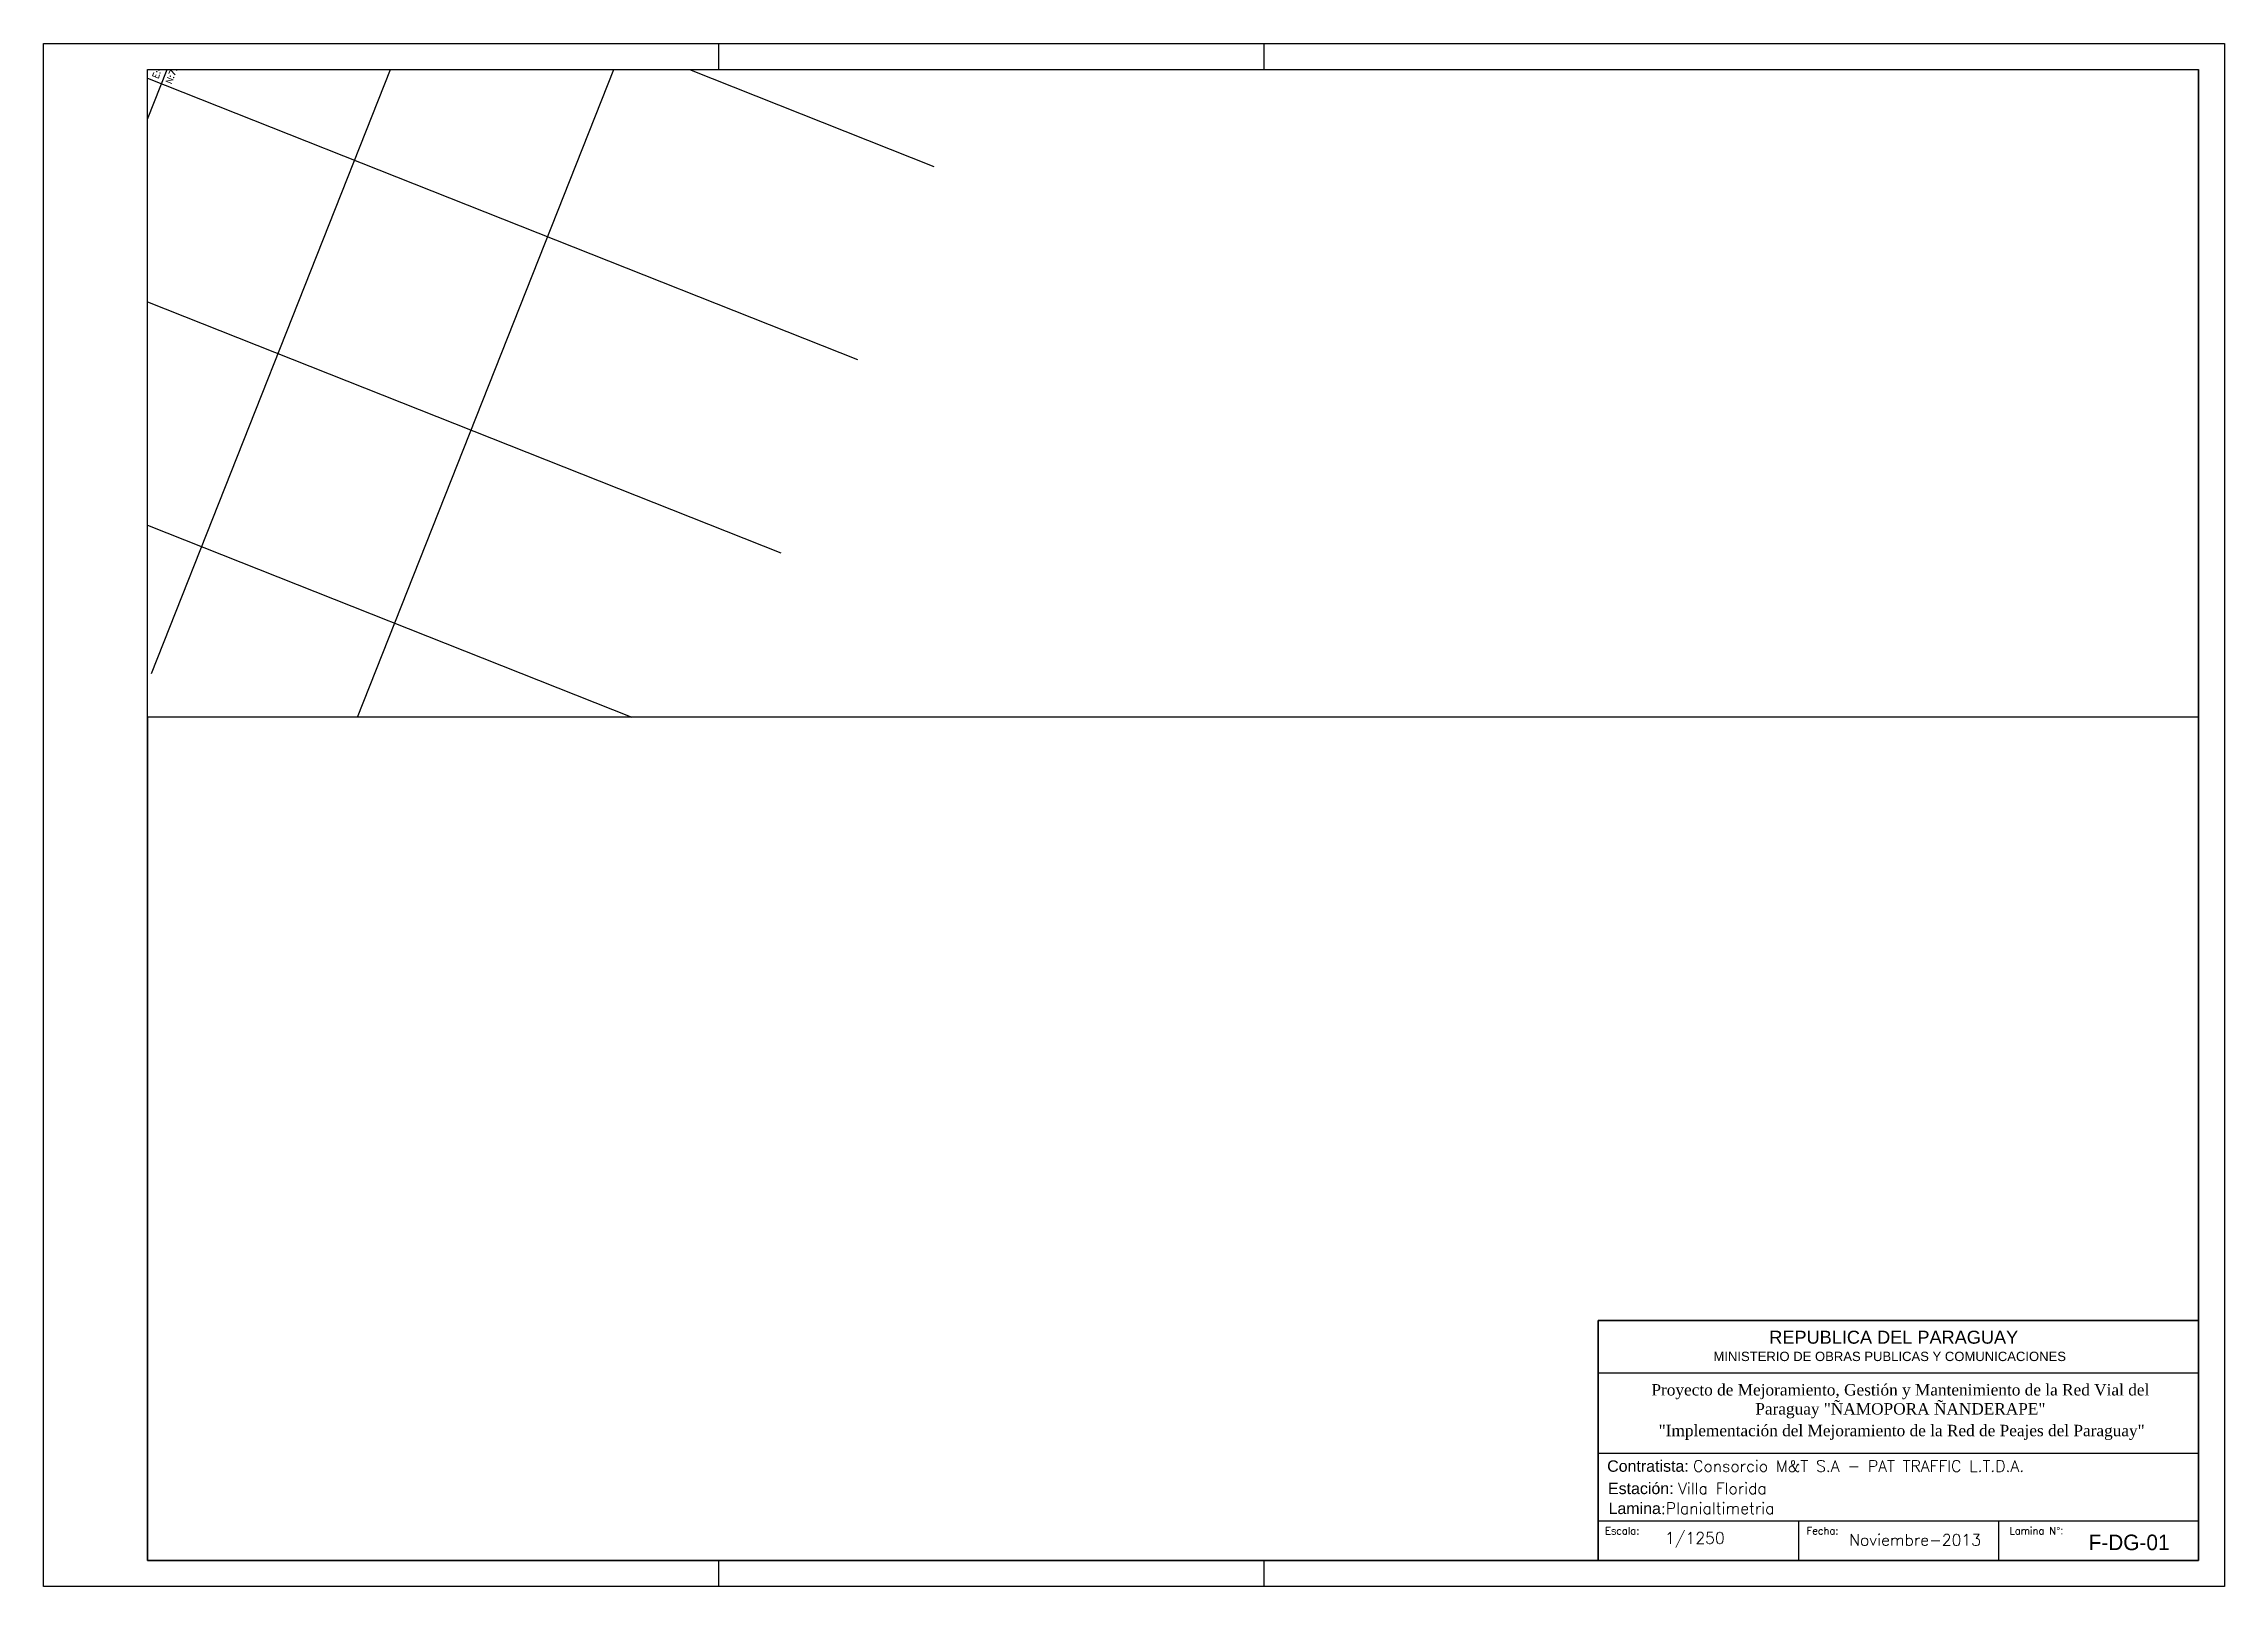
# Paper-space layout 'Layout1' of a CAD drawing. Header units: metres, sheet in millimetres. Extents: x -29 to 391, y -11 to 286.
# The model-space entities are those that its viewports show. They can reach past a viewport. Long polylines and large blocks are cut down to what shows.
import ezdxf

# ---------------------------------------------------------------- set-up
doc = ezdxf.new("R2010")
doc.units = ezdxf.units.M
for name, color, linetype in [('ALAMBRADA', 45, 'Continuous'), ('C-ROAD', 7, 'Continuous'), ('C-ROAD-CNTR-N', 92, 'Continuous'), ('C-ROAD-CORR', 5, 'Continuous'), ('C-ROAD-STAN-MAJR', 7, 'Continuous'), ('C-TINN-BNDY', 110, 'Continuous'), ('C-TOPO-FEAT', 94, 'Continuous'), ('CALZADA Y BORDE', 4, 'Continuous'), ('grilla', 254, 'Continuous'), ('RN', 4, 'Continuous'), ('ROTULO', 7, 'Continuous')]:
    doc.layers.add(name, color=color, linetype=linetype)
doc.styles.add('arial', font='arial.ttf')
doc.styles.add('Roman', font='txt')
doc.styles.add('S1', font='simplex8.shx')
doc.styles.get("Standard").update_dxf_attribs({"font": 'simplex.shx'})

# ---------------------------------------------------------------- blocks, each defined once
blk = doc.blocks.new('*U20', base_point=(486700, 7083000))
at = {"layer": 'grilla', "linetype": 'ByBlock', "char_height": 1.5}
for s, insert, attachment_point in [('E:486.700,00', (486700.75, 7083000.75), 7), ('N:7.083.000,00', (486700.75, 7082999.25), 1)]:
    blk.add_mtext(s, dxfattribs=dict(at, insert=insert, attachment_point=attachment_point))
blk = doc.blocks.new('*U23', base_point=(486750, 7083000))
at = {"layer": 'grilla', "linetype": 'ByBlock', "char_height": 1.5}
for s, insert, attachment_point in [('E:486.750,00', (486750.75, 7083000.75), 7), ('N:7.083.000,00', (486750.75, 7082999.25), 1)]:
    blk.add_mtext(s, dxfattribs=dict(at, insert=insert, attachment_point=attachment_point))
blk = doc.blocks.new('*U26', base_point=(486800, 7083000))
at = {"layer": 'grilla', "linetype": 'ByBlock', "char_height": 1.5}
for s, insert, attachment_point in [('E:486.800,00', (486800.75, 7083000.75), 7), ('N:7.083.000,00', (486800.75, 7082999.25), 1)]:
    blk.add_mtext(s, dxfattribs=dict(at, insert=insert, attachment_point=attachment_point))
blk = doc.blocks.new('*U29', base_point=(486650, 7083100))
at = {"layer": 'grilla', "linetype": 'ByBlock', "char_height": 1.5}
for s, insert, attachment_point in [('E:486.650,00', (486650.75, 7083100.75), 7), ('N:7.083.100,00', (486650.75, 7083099.25), 1)]:
    blk.add_mtext(s, dxfattribs=dict(at, insert=insert, attachment_point=attachment_point))
blk = doc.blocks.new('*U32', base_point=(486700, 7083050))
at = {"layer": 'grilla', "linetype": 'ByBlock', "char_height": 1.5}
for s, insert, attachment_point in [('E:486.700,00', (486700.75, 7083050.75), 7), ('N:7.083.050,00', (486700.75, 7083049.25), 1)]:
    blk.add_mtext(s, dxfattribs=dict(at, insert=insert, attachment_point=attachment_point))
blk = doc.blocks.new('*U35', base_point=(486800, 7083050))
at = {"layer": 'grilla', "linetype": 'ByBlock', "char_height": 1.5}
for s, insert, attachment_point in [('E:486.800,00', (486800.75, 7083050.75), 7), ('N:7.083.050,00', (486800.75, 7083049.25), 1)]:
    blk.add_mtext(s, dxfattribs=dict(at, insert=insert, attachment_point=attachment_point))
blk = doc.blocks.new('*U38', base_point=(486800, 7083100))
at = {"layer": 'grilla', "linetype": 'ByBlock', "char_height": 1.5}
for s, insert, attachment_point in [('E:486.800,00', (486800.75, 7083100.75), 7), ('N:7.083.100,00', (486800.75, 7083099.25), 1)]:
    blk.add_mtext(s, dxfattribs=dict(at, insert=insert, attachment_point=attachment_point))

msp = doc.modelspace()

# ---------------------------------------------------------------- linework, layer by layer
at = {"color": 7}
for p, q in [((486725.58, 7083464.6, 0.11), (486725.58, 7083449.09, 0.11)), ((486723.52, 7083459.57, 0.11), (486723.52, 7083447.02, 0.11)), ((486727.65, 7083459.57, 0.11), (486727.65, 7083447.02, 0.11)), ((486794.35, 7083452.43), (486797.14, 7083453.53)), ((486725.58, 7083449.09, 0.11), (486723.52, 7083447.02, 0.11)), ((486725.58, 7083449.09, 0.11), (486727.65, 7083447.02, 0.11)), ((486798.03, 7083443.13), (486800.82, 7083444.23)), ((486801.72, 7083433.83), (486804.5, 7083434.94)), ((486805.4, 7083424.53), (486808.19, 7083425.64)), ((486809.08, 7083415.24), (486811.87, 7083416.34)), ((486812.76, 7083405.94), (486815.55, 7083407.04)), ((486816.44, 7083396.64), (486819.23, 7083397.75)), ((486820.13, 7083387.34), (486822.91, 7083388.45)), ((486823.81, 7083378.05), (486826.6, 7083379.15)), ((486827.49, 7083368.75), (486830.28, 7083369.85)), ((486831.17, 7083359.45), (486833.96, 7083360.56))]:
    msp.add_line(p, q, dxfattribs=at)
at = {"color": 7, "linetype": 'ByBlock', "extrusion": (-0.05869, 0.148218, 0.987212)}
for p, q in [((486857.12, 7083431.62, 18.81), (486858.41, 7083431.07, 18.96)), ((486858.41, 7083431.07, 18.96), (486857.12, 7083431.62, 18.81))]:
    msp.add_line(p, q, dxfattribs=at)
at = {"color": 0, "linetype": 'ByBlock', "lineweight": -2}
for p, q in [((486819.33, 7083414.04, 77.47), (486821.83, 7083414.04, 77.47)), ((486820.58, 7083412.79, 77.47), (486820.58, 7083415.29, 77.47)), ((486836.58, 7083369.51, 76.86), (486839.08, 7083369.51, 76.86)), ((486837.83, 7083368.26, 76.86), (486837.83, 7083370.76, 76.86))]:
    msp.add_line(p, q, dxfattribs=at)
at = {"color": 7, "linetype": 'ByBlock', "lineweight": -2}
for p, q in [((486833.03, 7083361.88, 0.39), (486830.73, 7083359.52, 0.39)), ((486830.73, 7083359.52, 0.39), (486833.93, 7083358.71, 0.39)), ((486833.93, 7083358.71, 0.39), (486833.03, 7083361.88, 0.39))]:
    msp.add_line(p, q, dxfattribs=at)
at = {"color": 0, "linetype": 'ByBlock', "lineweight": -2, "const_width": 0.962}
for points, elevation in [([(486820.1, 7083414.04, 0.414214), (486820.58, 7083413.55, 1)], 77.47), ([(486821.06, 7083414.04, 0.414214), (486820.58, 7083414.52, 1)], 77.47), ([(486837.35, 7083369.51, 0.414214), (486837.83, 7083369.02, 1)], 76.86), ([(486838.31, 7083369.51, 0.414214), (486837.83, 7083369.99, 1)], 76.86)]:
    msp.add_lwpolyline(points, format="xyb", dxfattribs=dict(at, elevation=elevation))
at = {"color": 0, "linetype": 'ByBlock', "lineweight": -2}
for centre in [(486820.58, 7083414.04, 77.47), (486837.83, 7083369.51, 76.86)]:
    msp.add_circle(centre, 0.962, dxfattribs=at)
at = {"color": 7, "linetype": 'ByBlock', "lineweight": -2}
for start, end in [(45.87, 225.87), (225.87, 45.87)]:
    msp.add_arc((486832.56, 7083360.04, 0.39), 0.0893, start, end, dxfattribs=at)
at = {"layer": 'ALAMBRADA', "color": 7}
for p, q in [((486853.58, 7083361.31, 76.05), (486808.3, 7083482.19, 76.05)), ((486747.07, 7083473.9, 78.78), (486797.75, 7083346.37, 78.78))]:
    msp.add_line(p, q, dxfattribs=at)
at = {"layer": 'C-ROAD', "color": 7, "linetype": 'Continuous', "lineweight": -3}
for p, q in [((486779.1, 7083525.98), (486815.7, 7083411.41)), ((486757.9, 7083517.58), (486809.66, 7083409.01)), ((486815.7, 7083411.41), (486835.59, 7083361.2)), ((486809.66, 7083409.01), (486829.54, 7083358.81))]:
    msp.add_line(p, q, dxfattribs=at)
at = {"layer": 'C-ROAD-CNTR-N', "color": 7, "linetype": 'Continuous', "lineweight": -3}
for p, q in [((486685.29, 7083731.9), (486832.57, 7083360)), ((486771.52, 7083522.98), (486835.59, 7083361.2)), ((486765.48, 7083520.58), (486829.54, 7083358.81))]:
    msp.add_line(p, q, dxfattribs=at)
at = {"layer": 'C-ROAD-CORR', "color": 7, "extrusion": (0.058703, -0.148212, 0.987212)}
for p, q in [((486791.14, 7083461.86, 0.11), (486768.51, 7083452.9, 0.11)), ((486768.51, 7083452.9, 0.11), (486770.72, 7083447.33, -0.86))]:
    msp.add_line(p, q, dxfattribs=at)
at = {"layer": 'C-ROAD-CORR', "color": 7, "extrusion": (-0.05869, 0.148218, 0.987212)}
for p, q in [((486857.76, 7083431.34, 18.88), (486845.96, 7083461.14, 13.71)), ((486855.07, 7083430.28, 18.88), (486858.69, 7083431.71, 18.88)), ((486855.07, 7083430.28, 18.88), (486858.69, 7083431.71, 18.88))]:
    msp.add_line(p, q, dxfattribs=at)
at = {"layer": 'C-ROAD-CORR', "color": 7, "linetype": 'Continuous'}
for p, q in [((486788.04, 7083454.77), (486788.42, 7083454.74)), ((486788.34, 7083454.6), (486788.69, 7083454.75)), ((486788.38, 7083454.65), (486788.64, 7083454.49)), ((486788.41, 7083454.26), (486788.41, 7083454.26)), ((486788.84, 7083454.59), (486789.07, 7083454.82)), ((486789.19, 7083454.95), (486789.19, 7083454.95)), ((486789.92, 7083454.83), (486789.92, 7083454.83)), ((486790.25, 7083453.64), (486790.25, 7083453.64)), ((486790.58, 7083453.75), (486790.58, 7083453.75)), ((486791.48, 7083454.72), (486791.48, 7083454.72)), ((486791.64, 7083454.11), (486791.64, 7083454.11)), ((486798.7, 7083454.62), (486798.7, 7083454.62)), ((486799.17, 7083454.48), (486799.71, 7083454.68)), ((486799.18, 7083454.63), (486799.18, 7083454.63)), ((486799.42, 7083454.92), (486799.42, 7083454.92)), ((486799.92, 7083453.12), (486799.92, 7083453.12)), ((486800.54, 7083454), (486800.54, 7083454)), ((486800.72, 7083454.61), (486800.72, 7083454.61)), ((486801.15, 7083454.71), (486801.15, 7083454.71)), ((486801.7, 7083453.55), (486802.08, 7083453.52)), ((486801.81, 7083453.63), (486801.81, 7083453.63)), ((486801.84, 7083454.18), (486801.99, 7083453.91)), ((486802.05, 7083453.77), (486802.11, 7083453.97)), ((486802.06, 7083453.79), (486802.06, 7083453.79)), ((486789.87, 7083451.6), (486790.25, 7083451.57)), ((486789.96, 7083452.09), (486789.96, 7083452.09)), ((486790, 7083452.22), (486790.15, 7083451.96)), ((486790.03, 7083450.76), (486790.4, 7083450.5)), ((486790.04, 7083451.13), (486790.04, 7083451.13)), ((486790.26, 7083451.66), (486790.26, 7083451.66)), ((486790.37, 7083449.77), (486790.37, 7083449.77)), ((486790.56, 7083451.96), (486790.65, 7083452.27)), ((486790.56, 7083450.56), (486790.56, 7083450.56)), ((486790.58, 7083449.03), (486790.78, 7083449.12)), ((486790.64, 7083448.91), (486790.72, 7083448.86)), ((486790.66, 7083451.42), (486790.89, 7083451.65)), ((486790.84, 7083452.62), (486790.84, 7083452.62)), ((486791.24, 7083451.4), (486791.24, 7083451.4)), ((486791.48, 7083452.71), (486791.82, 7083452.86)), ((486791.51, 7083452.76), (486791.77, 7083452.6)), ((486791.52, 7083448.11), (486791.52, 7083448.11)), ((486791.69, 7083448.43), (486792.07, 7083448.4)), ((486791.78, 7083448.82), (486791.78, 7083448.82)), ((486791.82, 7083449.05), (486791.97, 7083448.79)), ((486792.15, 7083447.57), (486792.31, 7083448.03)), ((486792.21, 7083449.16), (486792.21, 7083449.16)), ((486792.45, 7083450.99), (486792.45, 7083450.99)), ((486792.49, 7083448.25), (486792.72, 7083448.48)), ((486792.58, 7083450.31), (486792.58, 7083450.31)), ((486792.64, 7083450.36), (486792.64, 7083450.36)), ((486792.85, 7083451.25), (486792.85, 7083451.25)), ((486793.45, 7083449.71), (486793.45, 7083449.71)), ((486800.14, 7083452.18), (486800.14, 7083452.18)), ((486800.66, 7083450.14), (486800.66, 7083450.14)), ((486800.86, 7083449.32), (486800.86, 7083449.32)), ((486800.97, 7083449.98), (486801.34, 7083449.71)), ((486801, 7083450.03), (486801.09, 7083450.34)), ((486801.49, 7083451.54), (486801.49, 7083451.54)), ((486801.5, 7083448.71), (486801.5, 7083448.71)), ((486801.52, 7083451.76), (486801.52, 7083451.76)), ((486801.6, 7083447.44), (486801.82, 7083447.67)), ((486801.66, 7083450.81), (486801.66, 7083450.81)), ((486801.84, 7083448.35), (486801.84, 7083448.35)), ((486801.92, 7083450.78), (486802.27, 7083450.93)), ((486801.95, 7083450.83), (486802.21, 7083450.68)), ((486802.46, 7083452.3), (486802.46, 7083452.3)), ((486802.5, 7083449.52), (486802.5, 7083449.52)), ((486802.74, 7083451.35), (486802.74, 7083451.35)), ((486803.36, 7083448.49), (486803.36, 7083448.49)), ((486792.64, 7083446.33), (486792.73, 7083446.64)), ((486792.68, 7083445.01), (486792.68, 7083445.01)), ((486792.89, 7083444.63), (486792.89, 7083444.63)), ((486793, 7083447.17), (486793, 7083447.17)), ((486793.2, 7083446.91), (486793.2, 7083446.91)), ((486793.34, 7083444), (486793.34, 7083444)), ((486793.48, 7083446.5), (486793.48, 7083446.5)), ((486793.49, 7083443.09), (486793.49, 7083443.09)), ((486793.51, 7083445.26), (486793.89, 7083445.23)), ((486793.56, 7083447.08), (486793.91, 7083447.23)), ((486793.59, 7083447.13), (486793.85, 7083446.97)), ((486793.64, 7083445.88), (486793.8, 7083445.62)), ((486793.66, 7083446.09), (486793.66, 7083446.09)), ((486794.17, 7083444.67), (486794.17, 7083444.67)), ((486794.31, 7083445.08), (486794.54, 7083445.31)), ((486794.33, 7083442.68), (486794.33, 7083442.68)), ((486794.41, 7083447.26), (486794.41, 7083447.26)), ((486794.41, 7083446.5), (486794.41, 7083446.5)), ((486795.13, 7083444.17), (486795.13, 7083444.17)), ((486795.16, 7083442.43), (486795.16, 7083442.43)), ((486795.29, 7083443.49), (486795.83, 7083443.69)), ((486795.47, 7083442.71), (486795.62, 7083442.45)), ((486795.72, 7083442.71), (486795.72, 7083442.71)), ((486795.77, 7083443.78), (486795.77, 7083443.78)), ((486802.02, 7083445.95), (486802.27, 7083446.04)), ((486802.1, 7083447.17), (486802.1, 7083447.17)), ((486802.5, 7083447.27), (486802.5, 7083447.27)), ((486802.56, 7083447), (486802.56, 7083447)), ((486802.62, 7083445.65), (486802.62, 7083445.65)), ((486802.62, 7083444.45), (486803, 7083444.41)), ((486802.75, 7083445.07), (486802.9, 7083444.8)), ((486803.06, 7083444.72), (486803.06, 7083444.72)), ((486803.09, 7083446.79), (486803.25, 7083447.24)), ((486803.09, 7083444.4), (486803.17, 7083444.71)), ((486803.41, 7083443.18), (486803.41, 7083443.18)), ((486803.42, 7083444.27), (486803.65, 7083444.5)), ((486803.48, 7083447.27), (486803.48, 7083447.27)), ((486804, 7083445.15), (486804.35, 7083445.3)), ((486804.04, 7083445.2), (486804.3, 7083445.05)), ((486804.21, 7083444.67), (486804.21, 7083444.67)), ((486804.23, 7083447.05), (486804.23, 7083447.05)), ((486804.46, 7083445.04), (486804.46, 7083445.04)), ((486804.57, 7083443.88), (486804.57, 7083443.88)), ((486805.44, 7083442.79), (486805.44, 7083442.79)), ((486794.73, 7083440.69), (486794.82, 7083441.01)), ((486795.34, 7083442.09), (486795.72, 7083442.06)), ((486795.64, 7083441.44), (486795.99, 7083441.6)), ((486795.68, 7083441.5), (486795.94, 7083441.34)), ((486796.06, 7083440.37), (486796.06, 7083440.37)), ((486796.08, 7083439.51), (486796.08, 7083439.51)), ((486796.13, 7083441.91), (486796.36, 7083442.14)), ((486796.13, 7083440.19), (486796.13, 7083440.19)), ((486796.37, 7083442.25), (486796.37, 7083442.25)), ((486796.37, 7083442.02), (486796.37, 7083442.02)), ((486796.74, 7083438.43), (486796.74, 7083438.43)), ((486797.08, 7083438.98), (486797.46, 7083438.72)), ((486797.11, 7083437.95), (486797.11, 7083437.95)), ((486797.16, 7083438.92), (486797.54, 7083438.89)), ((486797.29, 7083439.54), (486797.44, 7083439.28)), ((486797.33, 7083439.8), (486797.33, 7083439.8)), ((486797.76, 7083438.05), (486797.76, 7083438.05)), ((486797.86, 7083438.8), (486797.86, 7083438.81)), ((486798.33, 7083437.54), (486798.33, 7083437.54)), ((486804.42, 7083441.24), (486804.42, 7083441.24)), ((486804.44, 7083441.28), (486804.82, 7083441.24)), ((486804.58, 7083441.9), (486804.73, 7083441.63)), ((486804.58, 7083441.17), (486804.58, 7083441.17)), ((486804.92, 7083440.69), (486804.92, 7083440.69)), ((486805.03, 7083439.71), (486805.03, 7083439.71)), ((486805.15, 7083440.87), (486805.15, 7083440.87)), ((486805.17, 7083438.77), (486805.26, 7083439.08)), ((486805.24, 7083441.1), (486805.47, 7083441.33)), ((486805.58, 7083439.61), (486805.58, 7083439.61)), ((486805.64, 7083438.15), (486805.8, 7083438.61)), ((486805.99, 7083437.26), (486805.99, 7083437.26)), ((486806.09, 7083439.52), (486806.44, 7083439.67)), ((486806.12, 7083439.57), (486806.38, 7083439.41)), ((486806.27, 7083438.11), (486806.65, 7083438.07)), ((486806.4, 7083438.73), (486806.55, 7083438.46)), ((486806.85, 7083438.55), (486806.85, 7083438.55)), ((486807.07, 7083437.93), (486807.19, 7083438.05)), ((486796.96, 7083436.56), (486796.96, 7083436.56)), ((486797.73, 7083435.81), (486798.08, 7083435.97)), ((486797.76, 7083435.87), (486798.02, 7083435.71)), ((486797.85, 7083434.85), (486798.38, 7083435.05)), ((486798.09, 7083435.71), (486798.09, 7083435.71)), ((486798.61, 7083434.23), (486798.61, 7083434.23)), ((486798.7, 7083436.32), (486798.7, 7083436.32)), ((486798.8, 7083435.05), (486798.8, 7083435.05)), ((486798.98, 7083435.75), (486799.08, 7083435.74)), ((486799.07, 7083433.46), (486799.07, 7083433.46)), ((486799.3, 7083434.78), (486799.3, 7083434.78)), ((486799.94, 7083433.17), (486800.01, 7083433.4)), ((486800.26, 7083432.33), (486800.26, 7083432.33)), ((486800.35, 7083431.92), (486800.35, 7083431.92)), ((486806.05, 7083437.06), (486806.05, 7083437.06)), ((486806.53, 7083436.69), (486806.53, 7083436.69)), ((486807.26, 7083433.14), (486807.34, 7083433.45)), ((486807.35, 7083433.78), (486807.35, 7083433.78)), ((486807.65, 7083436.23), (486807.65, 7083436.23)), ((486807.69, 7083434.73), (486807.69, 7083434.73)), ((486807.95, 7083432.24), (486807.95, 7083432.24)), ((486808, 7083433.03), (486808, 7083433.03)), ((486808.09, 7083434.94), (486808.19, 7083434.93)), ((486808.17, 7083433.89), (486808.48, 7083434.02)), ((486808.2, 7083433.94), (486808.46, 7083433.78)), ((486808.49, 7083432.21), (486808.49, 7083432.21)), ((486808.66, 7083431.95), (486808.66, 7083431.95)), ((486799.16, 7083431.86), (486799.16, 7083431.86)), ((486799.55, 7083430.43), (486799.55, 7083430.43)), ((486799.64, 7083430.35), (486800.01, 7083430.09)), ((486799.81, 7083430.18), (486800.16, 7083430.34)), ((486799.82, 7083430.77), (486799.82, 7083430.77)), ((486799.84, 7083430.24), (486800.1, 7083430.08)), ((486800.05, 7083431.22), (486800.05, 7083431.22)), ((486801.03, 7083428.98), (486801.03, 7083428.98)), ((486801.25, 7083428.11), (486801.25, 7083428.11)), ((486801.62, 7083428.86), (486801.62, 7083428.86)), ((486801.76, 7083427.16), (486801.92, 7083427.62)), ((486801.89, 7083427.39), (486801.89, 7083427.39)), ((486802.01, 7083426.74), (486802.01, 7083426.74)), ((486802.03, 7083427.54), (486802.11, 7083427.85)), ((486802.22, 7083427.32), (486802.22, 7083427.32)), ((486808.25, 7083430.38), (486808.25, 7083430.38)), ((486808.36, 7083429.96), (486808.36, 7083429.97)), ((486808.63, 7083430.93), (486808.63, 7083430.93)), ((486808.91, 7083429.79), (486808.91, 7083429.79)), ((486809.24, 7083428.13), (486809.24, 7083428.13)), ((486809.34, 7083427.51), (486809.43, 7083427.82)), ((486809.53, 7083427.12), (486809.53, 7083427.12)), ((486810.25, 7083428.26), (486810.31, 7083428.28)), ((486810.29, 7083428.31), (486810.31, 7083428.3)), ((486810.45, 7083427.72), (486810.45, 7083427.72)), ((486802.19, 7083424.68), (486802.24, 7083424.71)), ((486802.75, 7083423.52), (486802.75, 7083423.52)), ((486802.9, 7083425.78), (486802.9, 7083425.78)), ((486802.99, 7083424.5), (486802.99, 7083424.5)), ((486803.18, 7083424.87), (486803.18, 7083424.87)), ((486803.84, 7083421.98), (486803.84, 7083421.98)), ((486803.96, 7083422.26), (486803.96, 7083422.26)), ((486804.11, 7083421.91), (486804.2, 7083422.22)), ((486809.99, 7083425.84), (486810.03, 7083425.88)), ((486810.21, 7083425.89), (486810.21, 7083425.89)), ((486810.27, 7083426.32), (486810.27, 7083426.32)), ((486810.88, 7083424.78), (486810.88, 7083424.78)), ((486811.08, 7083425.38), (486811.08, 7083425.38)), ((486811.09, 7083423.05), (486811.11, 7083423.02)), ((486811.18, 7083424.79), (486811.18, 7083424.79)), ((486811.19, 7083423.65), (486811.19, 7083423.65)), ((486811.48, 7083422.08), (486811.51, 7083422.19)), ((486811.63, 7083422.48), (486811.86, 7083422.71)), ((486811.84, 7083422.33), (486811.84, 7083422.33)), ((486804.36, 7083420.14), (486804.57, 7083420.35)), ((486804.55, 7083421.39), (486804.55, 7083421.39)), ((486804.95, 7083420.01), (486804.95, 7083420.01)), ((486804.97, 7083419.73), (486804.97, 7083419.73)), ((486805.15, 7083419.85), (486805.15, 7083419.85)), ((486805.5, 7083417.75), (486805.65, 7083417.49)), ((486805.92, 7083417.78), (486805.92, 7083417.78)), ((486806.11, 7083417.4), (486806.11, 7083417.4)), ((486806.17, 7083416.95), (486806.39, 7083417.18)), ((486806.2, 7083416.28), (486806.28, 7083416.59)), ((486812.12, 7083420.99), (486812.12, 7083420.99)), ((486812.17, 7083421.41), (486812.17, 7083421.41)), ((486812.65, 7083419.49), (486813.03, 7083419.45)), ((486812.78, 7083420.11), (486812.94, 7083419.85)), ((486813.15, 7083419.17), (486813.15, 7083419.17)), ((486813.2, 7083418.85), (486813.2, 7083418.85)), ((486813.8, 7083417.31), (486813.8, 7083417.31)), ((486813.9, 7083416.8), (486813.97, 7083416.83)), ((486806.91, 7083415.53), (486806.91, 7083415.53)), ((486807.31, 7083413.95), (486807.57, 7083413.93)), ((486807.32, 7083414.58), (486807.48, 7083414.32)), ((486807.46, 7083414.44), (486807.5, 7083414.46)), ((486807.47, 7083413.93), (486807.47, 7083413.93)), ((486807.88, 7083413.29), (486807.88, 7083413.29)), ((486808.07, 7083412.39), (486808.07, 7083412.39)), ((486814.51, 7083414.55), (486814.51, 7083414.55)), ((486809.25, 7083409.94), (486809.31, 7083409.89))]:
    msp.add_line(p, q, dxfattribs=at)
at = {"layer": 'C-TINN-BNDY', "color": 7, "linetype": 'Continuous', "lineweight": -3}
for p, q in [((486786.39, 7083449.27, 77.74), (486781.69, 7083457.3, 77.4)), ((486806.41, 7083456.17, 77.16), (486809.1, 7083447.51, 77.14)), ((486786.61, 7083448.78, 77.75), (486786.39, 7083449.27, 77.74)), ((486786.78, 7083448.39, 77.76), (486786.61, 7083448.78, 77.75)), ((486790.45, 7083440.13, 77.94), (486786.78, 7083448.39, 77.76)), ((486809.1, 7083447.51, 77.14), (486811.91, 7083437.87, 77.19)), ((486794.17, 7083430.84, 77.12), (486790.45, 7083440.13, 77.94)), ((486811.91, 7083437.87, 77.19), (486812.05, 7083437.33, 77.21)), ((486812.05, 7083437.33, 77.21), (486812.2, 7083436.75, 77.22)), ((486812.2, 7083436.75, 77.22), (486814.38, 7083428.09, 77.41)), ((486794.39, 7083430.33, 77.11), (486794.17, 7083430.84, 77.12)), ((486794.62, 7083429.79, 77.09), (486794.39, 7083430.33, 77.11)), ((486798.7, 7083421.88, 77.14), (486794.62, 7083429.79, 77.09)), ((486814.38, 7083428.09, 77.41), (486817.5, 7083418.57, 77.62)), ((486803.54, 7083413.04, 77.52), (486798.7, 7083421.88, 77.14)), ((486817.5, 7083418.57, 77.62), (486817.69, 7083417.98, 77.61)), ((486817.69, 7083417.98, 77.61), (486819.3, 7083412.83, 77.55)), ((486803.79, 7083412.48, 77.53), (486803.54, 7083413.04, 77.52)), ((486806.07, 7083407.59, 77.54), (486803.79, 7083412.48, 77.53)), ((486819.3, 7083412.83, 77.55), (486820.72, 7083409.09, 77.46)), ((486807.56, 7083403.88, 77.5), (486806.07, 7083407.59, 77.54)), ((486820.72, 7083409.09, 77.46), (486824.34, 7083399.78, 77.34)), ((486811.29, 7083394.61, 77.38), (486807.56, 7083403.88, 77.5)), ((486824.34, 7083399.78, 77.34), (486824.34, 7083399.77, 77.34)), ((486824.34, 7083399.77, 77.34), (486824.57, 7083399.19, 77.33)), ((486824.57, 7083399.19, 77.33), (486824.57, 7083399.18, 77.33)), ((486824.57, 7083399.18, 77.33), (486828.02, 7083390.47, 77.24)), ((486811.29, 7083394.6, 77.38), (486811.29, 7083394.61, 77.38)), ((486811.53, 7083394.02, 77.37), (486811.29, 7083394.6, 77.38)), ((486814.82, 7083385.24, 77.46), (486811.53, 7083394.02, 77.37)), ((486811.53, 7083394.02, 77.37), (486811.53, 7083394.02, 77.37)), ((486828.02, 7083390.47, 77.24), (486831.69, 7083381.2, 77.15)), ((486818.5, 7083375.98, 77.36), (486814.82, 7083385.24, 77.46)), ((486831.69, 7083381.2, 77.15), (486831.7, 7083381.17, 77.15)), ((486831.7, 7083381.17, 77.15), (486831.95, 7083380.55, 77.15)), ((486831.95, 7083380.55, 77.15), (486835.37, 7083371.87, 77.06)), ((486818.5, 7083375.95, 77.36), (486818.5, 7083375.98, 77.36)), ((486818.81, 7083375.34, 77.29), (486818.5, 7083375.95, 77.36)), ((486822.34, 7083366.71, 77.13), (486818.81, 7083375.34, 77.29)), ((486835.37, 7083371.87, 77.06), (486839.05, 7083362.57, 76.99)), ((486826.02, 7083357.41, 77.06), (486822.34, 7083366.71, 77.13))]:
    msp.add_line(p, q, dxfattribs=at)
at = {"layer": 'C-TOPO-FEAT', "color": 7, "linetype": 'Continuous', "lineweight": -3}
for p, q in [((486818.11, 7083412.36), (486781.5, 7083526.93)), ((486815.7, 7083411.41), (486779.1, 7083525.98)), ((486807.26, 7083408.06), (486755.49, 7083516.63)), ((486809.66, 7083409.01), (486757.9, 7083517.58)), ((486835.59, 7083361.2), (486815.7, 7083411.41)), ((486837.99, 7083362.15), (486818.11, 7083412.36)), ((486827.14, 7083357.86), (486807.26, 7083408.06)), ((486829.54, 7083358.81), (486809.66, 7083409.01))]:
    msp.add_line(p, q, dxfattribs=at)
at = {"layer": 'CALZADA Y BORDE', "color": 7, "extrusion": (-0.05869, 0.148218, 0.987212)}
for p, q in [((486763.66, 7083533.03, -60.77), (486800.01, 7083441.24, -44.83)), ((486764.31, 7083533.29, -60.77), (486800.66, 7083441.5, -44.83)), ((486799.57, 7083444.25, -45.31), (486798.92, 7083443.99, -45.31)), ((486800.66, 7083441.5, -44.83), (486800.01, 7083441.24, -44.83))]:
    msp.add_line(p, q, dxfattribs=at)
at = {"layer": 'grilla', "color": 7}
for p, q in [((486594.25, 7083787.39), (486594.25, 7083267.82)), ((486644.25, 7083787.39), (486644.25, 7083267.82)), ((486694.25, 7083787.39), (486694.25, 7083267.82)), ((486744.25, 7083787.39), (486744.25, 7083267.82)), ((486794.25, 7083787.39), (486794.25, 7083267.82)), ((486844.25, 7083787.39), (486844.25, 7083267.82)), ((486561.45, 7083448.01), (486941.55, 7083448.01)), ((486561.45, 7083398.01), (486941.55, 7083398.01)), ((486561.45, 7083348.01), (486941.55, 7083348.01))]:
    msp.add_line(p, q, dxfattribs=at)
at = {"layer": 'RN', "color": 7, "lineweight": -2}
for p, q in [((486758.49, 7083441.34, 78.22), (486758.49, 7083444.34, 78.22)), ((486758.49, 7083444.34, 78.22), (486761.49, 7083444.34, 78.22)), ((486759.99, 7083442.84, 78.22), (486759.99, 7083444.34, 78.22)), ((486761.49, 7083444.34, 78.22), (486761.49, 7083441.34, 78.22)), ((486761.49, 7083441.34, 78.22), (486758.49, 7083441.34, 78.22))]:
    msp.add_line(p, q, dxfattribs=at)

# ---------------------------------------------------------------- block references
at = {"layer": 'grilla'}
for name, p in [('*U29', (486694.25, 7083448.01)), ('*U38', (486844.25, 7083448.01)), ('*U32', (486744.25, 7083398.01)), ('*U35', (486844.25, 7083398.01)), ('*U20', (486744.25, 7083348.01)), ('*U23', (486794.25, 7083348.01)), ('*U26', (486844.25, 7083348.01))]:
    msp.add_blockref(name, p, dxfattribs=at)

# ---------------------------------------------------------------- texts
at = {"layer": 'C-ROAD-CORR', "color": 7, "extrusion": (0.058703, -0.148212, 0.987212), "style": 'arial'}
for s, p in [('ENSANCHE CON CONCRETO', (3061025.71, 6324520.97, -1021322.91)), ('CALZADA EXISTENTE', (3060965.44, 6324532.8, -1021320.72)), ('NEW JERSEY (100m)', (3060973.47, 6324521.98, -1021281.34))]:
    msp.add_text(s, height=2, rotation=270, dxfattribs=at).set_placement(p)
at = {"layer": 'C-ROAD-STAN-MAJR', "color": 7, "style": 'arial'}
for s, p in [('0+300', (486774.35, 7083449.77)), ('0+350', (486801.83, 7083406.87))]:
    msp.add_text(s, height=2.5, rotation=291.6046, dxfattribs=at).set_placement(p)
at = {"layer": 'C-ROAD-STAN-MAJR', "color": 7, "linetype": 'Continuous', "lineweight": -3, "style": 'arial'}
for s, p in [('0+400', (486839.51, 7083367.32, -64.2)), ('PI-3', (486832.96, 7083357.11))]:
    msp.add_text(s, height=2.5, rotation=291.6046, dxfattribs=at).set_placement(p)
at = {"layer": 'RN', "color": 7}
for s, p in [('N:7.083.094,83', (486748.45, 7083448.31)), ('ELEV.:78,22', (486743.99, 7083444.13)), ('E:486.715,74', (486746.33, 7083445.93)), ('RN3', (486753.77, 7083442.37))]:
    msp.add_text(s, height=1.7, rotation=291, dxfattribs=at).set_placement(p)

psp = doc.layouts.get("Layout1")

# ---------------------------------------------------------------- linework, layer by layer
at = {"linetype": 'Continuous'}
psp.add_line((386.29, 39.92), (386.29, 280.75), dxfattribs=at)
psp.add_lwpolyline([(-28.71, -11.25), (-28.71, 285.75), (391.29, 285.75), (391.29, -11.25)], close=True, dxfattribs=at)
at = {"layer": 'ROTULO'}
for p, q in [((101.29, 285.75), (101.29, 280.75)), ((206.29, 285.75), (206.29, 280.75)), ((101.29, -6.25), (101.29, -11.25)), ((206.29, -6.25), (206.29, -11.25))]:
    psp.add_line(p, q, dxfattribs=at)
at = {"layer": 'ROTULO', "linetype": 'Continuous'}
for points in [[(-8.71, 280.75), (386.29, 280.75), (386.29, -6.25), (-8.71, -6.25)], [(386.29, 156.09), (-8.71, 156.09), (-8.71, -6.25), (270.71, -6.25), (270.71, 39.92), (386.29, 39.92)], [(270.71, -6.25), (386.29, -6.25), (386.29, 39.92), (270.71, 39.92)]]:
    psp.add_lwpolyline(points, close=True, dxfattribs=at)
for points in [[(386.29, 29.81), (270.71, 29.81)], [(386.29, 14.32), (270.71, 14.32)], [(386.29, 1.33), (270.71, 1.33)], [(309.29, 1.33), (309.29, -6.25)], [(347.79, 1.33), (347.79, -6.25)], [(270.71, -6.25), (386.29, -6.25)]]:
    psp.add_lwpolyline(points, dxfattribs=at)

# ---------------------------------------------------------------- texts
at = {"layer": 'ROTULO', "linetype": 'Continuous', "style": 'S1'}
for s, width, insert, char_height, attachment_point in [('{\\f@Arial Unicode MS|b0|i0|c0|p34;REPUBLICA DEL PARAGUAY}', 58.7768, (327.61, 36.7), 2.5, 5), ('{\\f@Arial Unicode MS|b0|i0|c0|p34;MINISTERIO DE OBRAS PUBLICAS Y COMUNICACIONES}', 75.894, (326.84, 33.01), 1.8, 5), ('{\\fRomantic|b0|i0|c2|p2;Proyecto de Mejoramiento, Gestión y Mantenimiento de la Red Vial del Paraguay "ÑAMOPORA ÑANDERAPE" }', 105.337, (328.89, 24.4), 2.2, 5), ('{\\fRomantic|b0|i0|c2|p2;"Implementación del Mejoramiento de la Red de Peajes del Paraguay"}', 105.337, (329.14, 18.39), 2.2, 5), ('{\\fArial|b0|i0|c0|p34;Contratista: \\Fsimplex|c0;Consorcio M&T S.A - PAT TRAFFIC L.T.D.A.}', 105.337, (272.42, 13.01), 2.2, 1), ('{\\fArial|b0|i0|c0|p34;Estación: \\Fsimplex|c0;Villa Florida}', 105.337, (272.58, 8.71), 2.2, 1), ('{\\fArial|b0|i0|c0|p34;Lamina}:{\\Fsimplex|c0;Planialtimetria}', 105.337, (272.69, 4.87), 2.2, 1), ('Escala:', 72.4896, (275.32, -0.54), 1.4, 5), ('Fecha:', 72.4896, (313.91, -0.54), 1.4, 5), ('Lamina N{\\fArial|b0|i0|c0|p34;°:}', 72.4896, (355.07, -0.54), 1.4, 5), ('1/1250', 105.337, (289.31, -2.31), 2.2, 5), ('Noviembre-2013', 105.337, (331.73, -2.31), 2.2, 5)]:
    psp.add_mtext_dynamic_manual_height_columns(s, width=width, gutter_width=1, heights=[0], dxfattribs=dict(at, insert=insert, char_height=char_height, attachment_point=attachment_point))
at = {"layer": 'ROTULO', "linetype": 'Continuous', "style": 'Roman'}
psp.add_attdef('F-DG-01', (365.13, -4.28), '00-00', height=3, dxfattribs=at)

# ---------------------------------------------------------------- viewports
at = {"layer": 'ROTULO', "linetype": 'Continuous', "view_twist_angle": 68.395376079}
psp.add_viewport(center=(188.79, 218.42), size=(395, 124.6644), view_center_point=(-6406368.82, 3060550.55), view_height=155.8305, dxfattribs=at)
at = {"layer": 'ROTULO', "linetype": 'Continuous'}
vp = psp.add_viewport(center=(188.79, 74.92), size=(395, 162.3356), view_center_point=(487301.85, 7083307.63), view_height=202.9196, status=3, dxfattribs=at)
vp.dxf.flags = 0x10000  # cut along an outline
vp.dxf.clipping_boundary_handle = psp.add_lwpolyline([(386.29, 156.09), (-8.71, 156.09), (-8.71, -6.25), (270.71, -6.25), (270.71, 39.92), (386.29, 39.92)], format="xyb", close=True, dxfattribs={"invisible": 1}).dxf.handle

doc.saveas('drawing.dxf')
